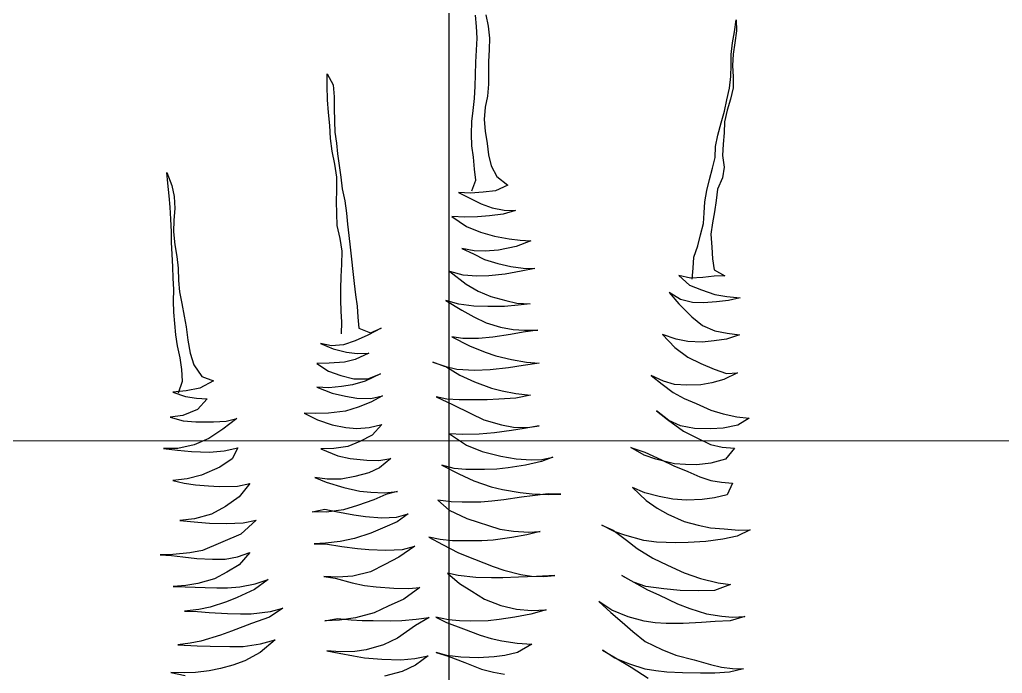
# Model space of a CAD drawing. Header units: metres. Extents: x -58 to 722, y -1100 to 345.
# Drawn here: x 33.7068 to 34.1175, y 104.2343 to 104.5075 of the extents above; entities that cross this region are included whole.
import ezdxf

# ---------------------------------------------------------------- set-up
doc = ezdxf.new("R2010")
doc.units = ezdxf.units.M
doc.header["$MEASUREMENT"] = 0
doc.linetypes.add('CENTER2', pattern=[1.125, 0.75, -0.125, 0.125, -0.125])
doc.linetypes.add('CENTERX2', pattern=[4, 2.5, -0.5, 0.5, -0.5])
for name, color, linetype in [('FSR_ARQ_005VEGETACION', 64, 'Continuous'), ('FSR_ARQ_009ESCALERA', 40, 'Continuous'), ('FSR_ARQ_016EJES', 135, 'CENTER2')]:
    doc.layers.add(name, color=color, linetype=linetype)

# ---------------------------------------------------------------- blocks, each defined once
blk = doc.blocks.new('arbustos 01')
at = {"layer": 'FSR_ARQ_005VEGETACION', "color": 103}
for p, q in [((188.44885, -31.48852), (188.44868, -31.49366)), ((188.44964, -31.49412), (188.44885, -31.48852)), ((188.56501, -31.48622), (188.56389, -31.4915)), ((188.56939, -31.49154), (188.56991, -31.48627)), ((188.44868, -31.49366), (188.44947, -31.49915)), ((188.45043, -31.49913), (188.44964, -31.49412)), ((188.56389, -31.4915), (188.56336, -31.497)), ((188.5691, -31.49704), (188.56939, -31.49154)), ((188.44947, -31.49915), (188.45026, -31.50451)), ((188.4511, -31.50462), (188.45043, -31.49913)), ((188.56336, -31.497), (188.56355, -31.50226)), ((188.56942, -31.50266), (188.5691, -31.49704)), ((188.56355, -31.50226), (188.56375, -31.50799)), ((188.56973, -31.50815), (188.56942, -31.50266)), ((188.45026, -31.50451), (188.45045, -31.50977)), ((188.45117, -31.50964), (188.4511, -31.50462)), ((188.56375, -31.50799), (188.56382, -31.51325)), ((188.56981, -31.51401), (188.56973, -31.50815)), ((188.45045, -31.50977), (188.45016, -31.51492)), ((188.45124, -31.5149), (188.45117, -31.50964)), ((188.45016, -31.51492), (188.45023, -31.52017)), ((188.45191, -31.52027), (188.45124, -31.5149)), ((188.56382, -31.51325), (188.56377, -31.51839)), ((188.57, -31.51927), (188.56981, -31.51401)), ((188.63866, -31.51355), (188.63598, -31.51873)), ((188.63874, -31.51917), (188.63866, -31.51355)), ((188.45023, -31.52017), (188.45138, -31.52542)), ((188.45318, -31.52563), (188.45191, -31.52027)), ((188.56377, -31.51839), (188.56421, -31.52401)), ((188.57032, -31.52512), (188.57, -31.51927)), ((188.63598, -31.51873), (188.63546, -31.52423)), ((188.63859, -31.52575), (188.63874, -31.51917)), ((188.45138, -31.52542), (188.453, -31.53054)), ((188.4542, -31.53088), (188.45318, -31.52563)), ((188.56421, -31.52401), (188.56535, -31.52913)), ((188.57099, -31.53061), (188.57032, -31.52512)), ((188.63546, -31.52423), (188.63541, -31.52961)), ((188.63807, -31.53149), (188.63859, -31.52575)), ((188.453, -31.53054), (188.45415, -31.5359)), ((188.45571, -31.53636), (188.4542, -31.53088)), ((188.56535, -31.52913), (188.56579, -31.53474)), ((188.57154, -31.53574), (188.57099, -31.53061)), ((188.63541, -31.52961), (188.63537, -31.53559)), ((188.45415, -31.5359), (188.45434, -31.54104)), ((188.56579, -31.53474), (188.56527, -31.54025)), ((188.57162, -31.5416), (188.57154, -31.53574)), ((188.63537, -31.53559), (188.63508, -31.54074)), ((188.63755, -31.53759), (188.63807, -31.53149)), ((188.45735, -31.54207), (188.45571, -31.53636)), ((188.56527, -31.54025), (188.56439, -31.546)), ((188.63715, -31.54358), (188.63755, -31.53759)), ((188.45434, -31.54104), (188.45489, -31.54629)), ((188.45837, -31.54732), (188.45735, -31.54207)), ((188.57157, -31.5471), (188.57162, -31.5416)), ((188.63508, -31.54074), (188.63443, -31.54577)), ((188.6364, -31.54944), (188.63715, -31.54358)), ((188.45489, -31.54629), (188.4552, -31.55155)), ((188.45856, -31.55246), (188.45837, -31.54732)), ((188.56439, -31.546), (188.56374, -31.55127)), ((188.57069, -31.55237), (188.57157, -31.5471)), ((188.63443, -31.54577), (188.6339, -31.55079)), ((188.63517, -31.55556), (188.6364, -31.54944)), ((188.4552, -31.55155), (188.45444, -31.55694)), ((188.45971, -31.55746), (188.45856, -31.55246)), ((188.56374, -31.55127), (188.56261, -31.5563)), ((188.57029, -31.55787), (188.57069, -31.55237)), ((188.6339, -31.55079), (188.63314, -31.55618)), ((188.45444, -31.55694), (188.4551, -31.56195)), ((188.46121, -31.5627), (188.45971, -31.55746)), ((188.56261, -31.5563), (188.55993, -31.56136)), ((188.56964, -31.56302), (188.57029, -31.55787)), ((188.63314, -31.55618), (188.63238, -31.56157)), ((188.63429, -31.56167), (188.63517, -31.55556)), ((188.4551, -31.56195), (188.45745, -31.56718)), ((188.46236, -31.56783), (188.46121, -31.5627)), ((188.55993, -31.56136), (188.55485, -31.56526)), ((188.57151, -31.568), (188.56964, -31.56302)), ((188.63238, -31.56157), (188.63174, -31.56708)), ((188.63425, -31.56764), (188.63429, -31.56167)), ((188.71316, -31.5594), (188.71085, -31.56541)), ((188.71263, -31.56443), (188.71316, -31.5594)), ((188.45745, -31.56718), (188.45812, -31.57243)), ((188.46338, -31.57307), (188.46236, -31.56783)), ((188.55485, -31.56526), (188.5605, -31.56793)), ((188.63174, -31.56708), (188.6305, -31.5726)), ((188.63432, -31.5729), (188.63425, -31.56764)), ((188.71085, -31.56541), (188.70972, -31.57056)), ((188.71211, -31.57029), (188.71263, -31.56443)), ((188.45812, -31.57243), (188.4589, -31.57768)), ((188.5605, -31.56793), (188.56625, -31.56857)), ((188.56625, -31.56857), (188.57211, -31.56909)), ((188.5725, -31.57135), (188.56728, -31.57405)), ((188.57211, -31.56909), (188.57772, -31.56865)), ((188.57772, -31.56865), (188.5725, -31.57135)), ((188.70972, -31.57056), (188.70944, -31.57607)), ((188.71158, -31.57556), (188.71211, -31.57029)), ((188.46369, -31.57809), (188.46338, -31.57307)), ((188.55656, -31.57695), (188.5513, -31.57714)), ((188.56204, -31.5758), (188.55656, -31.57695)), ((188.56728, -31.57405), (188.56204, -31.5758)), ((188.6305, -31.5726), (188.62974, -31.57834)), ((188.63428, -31.5784), (188.63432, -31.5729)), ((188.70944, -31.57607), (188.70999, -31.58156)), ((188.7113, -31.58106), (188.71158, -31.57556)), ((188.4589, -31.57768), (188.45981, -31.5828)), ((188.464, -31.58311), (188.46369, -31.57809)), ((188.5513, -31.57714), (188.55694, -31.57873)), ((188.55694, -31.57873), (188.56329, -31.57949)), ((188.56329, -31.57949), (188.56891, -31.58001)), ((188.56891, -31.58001), (188.57477, -31.58017)), ((188.58075, -31.57985), (188.57399, -31.58448)), ((188.57477, -31.58017), (188.58075, -31.57985)), ((188.62974, -31.57834), (188.62933, -31.58337)), ((188.63412, -31.58402), (188.63428, -31.5784)), ((188.70999, -31.58156), (188.71006, -31.58694)), ((188.71102, -31.58692), (188.7113, -31.58106)), ((188.45981, -31.5828), (188.46048, -31.58805)), ((188.46539, -31.58835), (188.464, -31.58311)), ((188.57399, -31.58448), (188.56746, -31.5872)), ((188.62933, -31.58337), (188.62868, -31.58864)), ((188.63264, -31.59002), (188.63412, -31.58402)), ((188.46048, -31.58805), (188.46008, -31.59416)), ((188.46653, -31.59347), (188.46539, -31.58835)), ((188.55423, -31.59025), (188.5491, -31.5908)), ((188.56103, -31.58896), (188.55423, -31.59025)), ((188.56746, -31.5872), (188.56103, -31.58896)), ((188.62868, -31.58864), (188.62804, -31.59403)), ((188.63177, -31.59589), (188.63264, -31.59002)), ((188.71006, -31.58694), (188.70943, -31.59304)), ((188.71097, -31.59194), (188.71102, -31.58692)), ((188.46008, -31.59416), (188.4598, -31.59954)), ((188.4684, -31.59882), (188.46653, -31.59347)), ((188.5491, -31.5908), (188.54408, -31.5911)), ((188.54408, -31.5911), (188.55093, -31.59376)), ((188.55093, -31.59376), (188.5592, -31.59556)), ((188.57044, -31.59588), (188.57617, -31.59473)), ((188.57617, -31.59473), (188.57082, -31.59719)), ((188.62804, -31.59403), (188.6274, -31.59965)), ((188.70943, -31.59304), (188.70855, -31.59843)), ((188.71068, -31.59733), (188.71097, -31.59194)), ((188.4598, -31.59954), (188.45903, -31.60457)), ((188.46882, -31.60384), (188.4684, -31.59882)), ((188.5592, -31.59556), (188.56542, -31.59595)), ((188.56571, -31.59977), (188.55941, -31.60177)), ((188.56542, -31.59595), (188.57044, -31.59588)), ((188.57082, -31.59719), (188.56571, -31.59977)), ((188.6274, -31.59965), (188.62676, -31.6054)), ((188.63185, -31.6021), (188.63177, -31.59589)), ((188.70855, -31.59843), (188.7079, -31.60382)), ((188.7104, -31.60319), (188.71068, -31.59733)), ((188.46925, -31.60897), (188.46882, -31.60384)), ((188.54772, -31.60384), (188.54222, -31.60404)), ((188.54222, -31.60404), (188.54858, -31.60527)), ((188.55345, -31.60305), (188.54772, -31.60384)), ((188.55941, -31.60177), (188.55345, -31.60305)), ((188.63217, -31.60772), (188.63185, -31.6021)), ((188.7079, -31.60382), (188.70774, -31.60956)), ((188.71024, -31.60857), (188.7104, -31.60319)), ((188.45903, -31.60457), (188.45405, -31.60739)), ((188.45405, -31.60739), (188.45907, -31.60756)), ((188.45907, -31.60756), (188.46434, -31.6082)), ((188.46434, -31.6082), (188.46996, -31.60849)), ((188.46996, -31.60849), (188.47544, -31.60722)), ((188.47544, -31.60722), (188.47049, -31.61183)), ((188.54858, -31.60527), (188.55601, -31.60672)), ((188.55601, -31.60672), (188.56367, -31.60745)), ((188.56367, -31.60745), (188.56929, -31.60762)), ((188.56929, -31.60762), (188.57562, -31.60705)), ((188.58169, -31.60541), (188.57412, -31.61126)), ((188.57562, -31.60705), (188.58169, -31.60541)), ((188.62676, -31.6054), (188.62623, -31.61091)), ((188.63236, -31.61345), (188.63217, -31.60772)), ((188.70995, -31.61383), (188.71024, -31.60857)), ((188.47049, -31.61183), (188.4649, -31.61393)), ((188.57412, -31.61126), (188.56855, -31.61456)), ((188.62623, -31.61091), (188.62559, -31.61618)), ((188.63232, -31.61871), (188.63236, -31.61345)), ((188.70774, -31.60956), (188.70722, -31.61483)), ((188.4531, -31.61696), (188.4469, -31.61765)), ((188.4469, -31.61765), (188.45241, -31.61889)), ((188.45871, -31.61605), (188.4531, -31.61696)), ((188.4649, -31.61393), (188.45871, -31.61605)), ((188.47464, -31.61846), (188.47985, -31.61517)), ((188.47985, -31.61517), (188.47538, -31.62037)), ((188.56272, -31.61703), (188.55581, -31.61892)), ((188.56855, -31.61456), (188.56272, -31.61703)), ((188.62559, -31.61618), (188.62482, -31.62156)), ((188.70722, -31.61483), (188.70621, -31.62022)), ((188.71002, -31.61921), (188.70995, -31.61383)), ((188.45241, -31.61889), (188.45792, -31.61953)), ((188.45792, -31.61953), (188.46402, -31.61992)), ((188.46402, -31.61992), (188.46904, -31.61974)), ((188.46904, -31.61974), (188.47464, -31.61846)), ((188.47538, -31.62037), (188.46937, -31.62643)), ((188.55069, -31.62006), (188.54448, -31.6205)), ((188.54448, -31.6205), (188.54999, -31.62103)), ((188.54999, -31.62103), (188.55633, -31.62166)), ((188.55581, -31.61892), (188.55069, -31.62006)), ((188.55633, -31.62166), (188.5641, -31.62167)), ((188.5641, -31.62167), (188.57055, -31.62158)), ((188.57055, -31.62158), (188.57759, -31.62053)), ((188.58355, -31.6189), (188.5762, -31.62342)), ((188.57759, -31.62053), (188.58355, -31.6189)), ((188.62482, -31.62156), (188.62453, -31.62659)), ((188.63227, -31.62385), (188.63232, -31.61871)), ((188.70621, -31.62022), (188.7051, -31.62609)), ((188.70998, -31.62435), (188.71002, -31.61921)), ((188.46937, -31.62643), (188.4644, -31.63044)), ((188.57062, -31.62648), (188.56492, -31.62919)), ((188.5762, -31.62342), (188.57062, -31.62648)), ((188.62453, -31.62659), (188.62401, -31.63174)), ((188.63186, -31.62888), (188.63227, -31.62385)), ((188.7051, -31.62609), (188.70421, -31.63113)), ((188.70945, -31.62962), (188.70998, -31.62435)), ((188.4644, -31.63044), (188.4587, -31.63291)), ((188.55825, -31.6312), (188.55229, -31.63235)), ((188.56492, -31.62919), (188.55825, -31.6312)), ((188.61866, -31.63384), (188.61361, -31.63176)), ((188.61361, -31.63176), (188.61987, -31.63502)), ((188.62401, -31.63174), (188.61866, -31.63384)), ((188.63205, -31.63438), (188.63186, -31.62888)), ((188.70421, -31.63113), (188.70334, -31.63723)), ((188.70892, -31.63489), (188.70945, -31.62962)), ((188.45298, -31.63406), (188.44725, -31.63485)), ((188.44725, -31.63485), (188.45325, -31.6368)), ((188.4587, -31.63291), (188.45298, -31.63406)), ((188.47668, -31.63685), (188.48299, -31.63473)), ((188.48299, -31.63473), (188.47733, -31.64078)), ((188.54704, -31.63266), (188.54082, -31.63263)), ((188.54082, -31.63263), (188.54765, -31.63361)), ((188.55229, -31.63235), (188.54704, -31.63266)), ((188.54765, -31.63361), (188.55352, -31.63461)), ((188.55352, -31.63461), (188.56178, -31.63593)), ((188.56178, -31.63593), (188.56837, -31.63656)), ((188.58079, -31.63579), (188.5726, -31.63997)), ((188.57566, -31.63658), (188.58079, -31.63579)), ((188.61987, -31.63502), (188.62576, -31.63757)), ((188.70815, -31.63992), (188.70892, -31.63489)), ((188.45325, -31.6368), (188.459, -31.63768)), ((188.459, -31.63768), (188.46463, -31.6382)), ((188.46463, -31.6382), (188.4712, -31.638)), ((188.4712, -31.638), (188.47668, -31.63685)), ((188.47733, -31.64078), (188.4713, -31.64517)), ((188.5726, -31.63997), (188.56534, -31.64293)), ((188.56837, -31.63656), (188.57566, -31.63658)), ((188.62576, -31.63757), (188.63116, -31.63941)), ((188.63116, -31.63941), (188.63667, -31.63993)), ((188.6418, -31.63891), (188.63585, -31.64138)), ((188.63667, -31.63993), (188.6418, -31.63891)), ((188.70334, -31.63723), (188.70234, -31.64334)), ((188.70692, -31.64555), (188.70815, -31.63992)), ((188.4713, -31.64517), (188.46524, -31.64812)), ((188.56035, -31.64456), (188.55308, -31.64633)), ((188.56534, -31.64293), (188.56035, -31.64456)), ((188.62476, -31.64344), (188.61938, -31.64328)), ((188.61938, -31.64328), (188.62564, -31.6463)), ((188.62978, -31.6429), (188.62476, -31.64344)), ((188.63585, -31.64138), (188.62978, -31.6429)), ((188.70234, -31.64334), (188.70062, -31.64875)), ((188.46524, -31.64812), (188.45894, -31.65083)), ((188.54616, -31.6475), (188.54031, -31.64794)), ((188.54031, -31.64794), (188.54774, -31.64903)), ((188.55308, -31.64633), (188.54616, -31.6475)), ((188.54774, -31.64903), (188.55444, -31.65013)), ((188.5836, -31.6495), (188.57708, -31.65353)), ((188.57848, -31.65088), (188.5842, -31.64949)), ((188.58967, -31.6475), (188.5836, -31.6495)), ((188.5842, -31.64949), (188.58967, -31.6475)), ((188.62564, -31.6463), (188.63068, -31.64755)), ((188.63068, -31.64755), (188.63774, -31.64805)), ((188.63774, -31.64805), (188.64347, -31.64809)), ((188.64347, -31.64809), (188.63802, -31.65163)), ((188.70062, -31.64875), (188.69687, -31.65418)), ((188.70615, -31.65094), (188.70692, -31.64555)), ((188.45323, -31.65282), (188.44821, -31.65253)), ((188.44821, -31.65253), (188.45446, -31.65556)), ((188.45894, -31.65083), (188.45323, -31.65282)), ((188.48257, -31.65637), (188.48827, -31.65378)), ((188.48827, -31.65378), (188.48318, -31.65768)), ((188.55444, -31.65013), (188.56306, -31.65109)), ((188.56306, -31.65109), (188.57024, -31.65135)), ((188.57024, -31.65135), (188.57848, -31.65088)), ((188.57708, -31.65353), (188.57031, -31.65661)), ((188.61978, -31.65522), (188.61389, -31.65291)), ((188.61389, -31.65291), (188.62111, -31.65628)), ((188.63243, -31.65374), (188.62636, -31.65525)), ((188.63802, -31.65163), (188.63243, -31.65374)), ((188.69687, -31.65418), (188.69152, -31.65616)), ((188.70587, -31.65633), (188.70615, -31.65094)), ((188.45446, -31.65556), (188.4601, -31.65715)), ((188.4601, -31.65715), (188.46526, -31.65804)), ((188.46526, -31.65804), (188.47171, -31.65819)), ((188.47171, -31.65819), (188.47745, -31.65787)), ((188.47745, -31.65787), (188.48257, -31.65637)), ((188.48318, -31.65768), (188.47809, -31.66157)), ((188.57031, -31.65661), (188.56246, -31.65959)), ((188.62636, -31.65525), (188.61978, -31.65522)), ((188.62111, -31.65628), (188.62699, -31.658)), ((188.62699, -31.658), (188.63203, -31.65888)), ((188.63203, -31.65888), (188.63789, -31.6594)), ((188.6435, -31.65909), (188.63637, -31.66193)), ((188.63789, -31.6594), (188.6435, -31.65909)), ((188.69152, -31.65616), (188.6979, -31.65954)), ((188.70768, -31.66177), (188.70587, -31.65633)), ((188.47809, -31.66157), (188.47287, -31.66439)), ((188.55114, -31.66213), (188.54422, -31.66282)), ((188.54422, -31.66282), (188.55105, -31.66417)), ((188.55746, -31.66085), (188.55114, -31.66213)), ((188.56246, -31.65959), (188.55746, -31.66085)), ((188.5881, -31.66366), (188.5805, -31.66711)), ((188.58309, -31.66469), (188.5881, -31.66366)), ((188.61847, -31.66445), (188.61296, -31.66309)), ((188.61296, -31.66309), (188.61838, -31.66612)), ((188.63017, -31.66333), (188.62493, -31.66424)), ((188.63637, -31.66193), (188.63017, -31.66333)), ((188.6979, -31.65954), (188.70414, -31.66089)), ((188.70453, -31.66352), (188.6994, -31.6643)), ((188.70414, -31.66089), (188.71036, -31.66153)), ((188.71036, -31.66153), (188.70453, -31.66352)), ((188.46729, -31.66674), (188.46051, -31.66982)), ((188.47287, -31.66439), (188.46729, -31.66674)), ((188.55105, -31.66417), (188.55906, -31.66466)), ((188.55906, -31.66466), (188.56445, -31.66506)), ((188.56445, -31.66506), (188.57234, -31.66507)), ((188.5805, -31.66711), (188.57207, -31.67129)), ((188.57234, -31.66507), (188.57736, -31.665)), ((188.57736, -31.665), (188.58309, -31.66469)), ((188.61838, -31.66612), (188.62427, -31.66843)), ((188.62493, -31.66424), (188.61847, -31.66445)), ((188.6994, -31.6643), (188.69438, -31.66449)), ((188.69438, -31.66449), (188.69887, -31.66957)), ((188.4548, -31.67157), (188.44848, -31.67297)), ((188.46051, -31.66982), (188.4548, -31.67157)), ((188.48007, -31.67469), (188.48574, -31.67007)), ((188.48574, -31.67007), (188.48066, -31.67409)), ((188.57207, -31.67129), (188.56601, -31.67424)), ((188.62427, -31.66843), (188.63015, -31.67026)), ((188.63015, -31.67026), (188.63817, -31.67123)), ((188.63817, -31.67123), (188.64391, -31.67139)), ((188.64941, -31.6712), (188.64323, -31.67427)), ((188.64391, -31.67139), (188.64941, -31.6712)), ((188.69887, -31.66957), (188.70573, -31.67235)), ((188.70573, -31.67235), (188.71159, -31.6731)), ((188.44848, -31.67297), (188.44275, -31.67353)), ((188.44275, -31.67353), (188.44806, -31.6768)), ((188.44806, -31.6768), (188.45477, -31.67815)), ((188.46816, -31.67832), (188.4746, -31.67716)), ((188.48066, -31.67409), (188.4732, -31.67957)), ((188.4746, -31.67716), (188.48007, -31.67469)), ((188.54562, -31.67787), (188.54023, -31.6771)), ((188.54023, -31.6771), (188.5473, -31.67832)), ((188.55779, -31.67663), (188.55219, -31.67766)), ((188.56601, -31.67424), (188.55779, -31.67663)), ((188.61925, -31.67782), (188.61338, -31.67647)), ((188.61338, -31.67647), (188.61787, -31.68143)), ((188.63645, -31.67663), (188.63001, -31.67792)), ((188.64323, -31.67427), (188.63645, -31.67663)), ((188.68568, -31.67489), (188.68064, -31.67364)), ((188.68064, -31.67364), (188.68716, -31.6787)), ((188.69154, -31.67529), (188.68568, -31.67489)), ((188.69967, -31.67518), (188.69154, -31.67529)), ((188.70552, -31.67474), (188.69967, -31.67518)), ((188.71159, -31.6731), (188.70552, -31.67474)), ((188.45477, -31.67815), (188.46051, -31.67843)), ((188.46051, -31.67843), (188.46816, -31.67832)), ((188.4732, -31.67957), (188.46738, -31.68252)), ((188.55219, -31.67766), (188.54562, -31.67787)), ((188.5473, -31.67832), (188.55305, -31.67932)), ((188.55305, -31.67932), (188.56095, -31.68029)), ((188.56095, -31.68029), (188.56813, -31.68091)), ((188.56813, -31.68091), (188.57591, -31.68116)), ((188.58188, -31.68084), (188.57394, -31.68609)), ((188.57591, -31.68116), (188.58188, -31.68084)), ((188.61787, -31.68143), (188.62353, -31.68434)), ((188.625, -31.67834), (188.61925, -31.67782)), ((188.63001, -31.67792), (188.625, -31.67834)), ((188.68716, -31.6787), (188.69368, -31.68303)), ((188.46073, -31.68571), (188.45537, -31.68698)), ((188.46738, -31.68252), (188.46073, -31.68571)), ((188.57394, -31.68609), (188.56669, -31.68906)), ((188.62353, -31.68434), (188.62918, -31.68666)), ((188.69368, -31.68303), (188.70053, -31.68593)), ((188.70053, -31.68593), (188.70808, -31.68762)), ((188.45537, -31.68698), (188.44952, -31.68742)), ((188.44952, -31.68742), (188.45377, -31.69262)), ((188.49114, -31.68925), (188.48354, -31.69282)), ((188.48617, -31.69254), (188.49152, -31.69068)), ((188.49769, -31.68713), (188.49114, -31.68925)), ((188.49152, -31.69068), (188.49769, -31.68713)), ((188.56669, -31.68906), (188.55811, -31.69121)), ((188.63378, -31.69102), (188.62806, -31.69229)), ((188.62918, -31.68666), (188.63564, -31.68764)), ((188.64162, -31.6878), (188.63378, -31.69102)), ((188.63564, -31.68764), (188.64162, -31.6878)), ((188.68658, -31.68863), (188.68023, -31.68728)), ((188.68023, -31.68728), (188.68281, -31.6925)), ((188.69328, -31.68925), (188.68658, -31.68863)), ((188.70165, -31.68902), (188.69328, -31.68925)), ((188.70821, -31.68833), (188.70165, -31.68902)), ((188.70808, -31.68762), (188.71478, -31.68764)), ((188.71478, -31.68764), (188.70821, -31.68833)), ((188.45377, -31.69262), (188.46049, -31.69444)), ((188.46049, -31.69444), (188.46707, -31.69519)), ((188.46707, -31.69519), (188.47233, -31.69512)), ((188.47772, -31.69565), (188.4713, -31.69824)), ((188.47233, -31.69512), (188.47747, -31.69469)), ((188.47747, -31.69469), (188.48617, -31.69254)), ((188.48354, -31.69282), (188.47772, -31.69565)), ((188.53901, -31.69278), (188.53385, -31.69166)), ((188.53385, -31.69166), (188.53926, -31.69373)), ((188.54403, -31.69295), (188.53901, -31.69278)), ((188.53926, -31.69373), (188.54669, -31.69531)), ((188.55096, -31.6925), (188.54403, -31.69295)), ((188.54669, -31.69531), (188.55472, -31.69663)), ((188.55811, -31.69121), (188.55096, -31.6925)), ((188.58554, -31.69538), (188.57759, -31.69943)), ((188.5797, -31.69689), (188.58554, -31.69538)), ((188.61468, -31.69319), (188.60917, -31.69231)), ((188.60917, -31.69231), (188.61437, -31.69666)), ((188.6203, -31.69311), (188.61468, -31.69319)), ((188.62806, -31.69229), (188.6203, -31.69311)), ((188.68281, -31.6925), (188.6886, -31.69625)), ((188.4713, -31.69824), (188.4656, -31.70071)), ((188.55472, -31.69663), (188.55998, -31.69716)), ((188.55998, -31.69716), (188.56561, -31.69744)), ((188.56561, -31.69744), (188.57433, -31.69744)), ((188.57759, -31.69943), (188.57058, -31.70263)), ((188.57433, -31.69744), (188.5797, -31.69689)), ((188.61437, -31.69666), (188.61942, -31.69898)), ((188.61942, -31.69898), (188.6259, -31.70069)), ((188.6886, -31.69625), (188.69713, -31.69996)), ((188.69713, -31.69996), (188.70373, -31.70178)), ((188.45559, -31.70324), (188.45045, -31.70367)), ((188.45045, -31.70367), (188.45304, -31.70913)), ((188.4606, -31.70245), (188.45559, -31.70324)), ((188.4656, -31.70071), (188.4606, -31.70245)), ((188.57058, -31.70263), (188.56249, -31.70549)), ((188.6259, -31.70069), (188.63225, -31.7018)), ((188.6392, -31.70325), (188.63099, -31.70576)), ((188.63225, -31.7018), (188.63871, -31.70183)), ((188.63871, -31.70183), (188.64443, -31.70103)), ((188.64443, -31.70103), (188.6392, -31.70325)), ((188.68035, -31.70509), (188.67459, -31.70385)), ((188.67459, -31.70385), (188.67958, -31.71)), ((188.69983, -31.70446), (188.69386, -31.70502)), ((188.70508, -31.70368), (188.69983, -31.70446)), ((188.70373, -31.70178), (188.71032, -31.70253)), ((188.71032, -31.70253), (188.70508, -31.70368)), ((188.45304, -31.70913), (188.45891, -31.71048)), ((188.48449, -31.7099), (188.49116, -31.70825)), ((188.49698, -31.70578), (188.49061, -31.71185)), ((188.49116, -31.70825), (188.49698, -31.70578)), ((188.53026, -31.7088), (188.53611, -31.70872)), ((188.53588, -31.70896), (188.53026, -31.7088)), ((188.54352, -31.70862), (188.53588, -31.70896)), ((188.53611, -31.70872), (188.5433, -31.70958)), ((188.54913, -31.70806), (188.54352, -31.70862)), ((188.55724, -31.70664), (188.54913, -31.70806)), ((188.56249, -31.70549), (188.55724, -31.70664)), ((188.61202, -31.70829), (188.60603, -31.70765)), ((188.60603, -31.70765), (188.61143, -31.70901)), ((188.61143, -31.70901), (188.61708, -31.71144)), ((188.61847, -31.70796), (188.61202, -31.70829)), ((188.6236, -31.70741), (188.61847, -31.70796)), ((188.63099, -31.70576), (188.6236, -31.70741)), ((188.68884, -31.70533), (188.68035, -31.70509)), ((188.69386, -31.70502), (188.68884, -31.70533)), ((188.45891, -31.71048), (188.46455, -31.71136)), ((188.46455, -31.71136), (188.47184, -31.71162)), ((188.47184, -31.71162), (188.47817, -31.71118)), ((188.47817, -31.71118), (188.48449, -31.7099)), ((188.49061, -31.71185), (188.48552, -31.71526)), ((188.5433, -31.70958), (188.54845, -31.71022)), ((188.54845, -31.71022), (188.55671, -31.71143)), ((188.55671, -31.71143), (188.56222, -31.71207)), ((188.56222, -31.71207), (188.56736, -31.71248)), ((188.56736, -31.71248), (188.57597, -31.7126)), ((188.57597, -31.7126), (188.58111, -31.71241)), ((188.58111, -31.71241), (188.58732, -31.71161)), ((188.58732, -31.71161), (188.582, -31.71634)), ((188.61708, -31.71144), (188.62465, -31.71409)), ((188.67958, -31.71), (188.68598, -31.71457)), ((188.48054, -31.7182), (188.47293, -31.72153)), ((188.48552, -31.71526), (188.48054, -31.7182)), ((188.582, -31.71634), (188.57392, -31.72016)), ((188.60655, -31.71948), (188.60103, -31.718)), ((188.60103, -31.718), (188.60622, -31.72175)), ((188.62465, -31.71409), (188.63113, -31.71616)), ((188.63472, -31.71682), (188.62638, -31.71849)), ((188.63113, -31.71616), (188.63903, -31.71724)), ((188.63973, -31.7158), (188.63472, -31.71682)), ((188.63903, -31.71724), (188.64561, -31.71703)), ((188.64561, -31.71703), (188.63973, -31.7158)), ((188.68598, -31.71457), (188.69236, -31.71819)), ((188.69236, -31.71819), (188.70028, -31.72036)), ((188.47293, -31.72153), (188.46638, -31.72329)), ((188.57392, -31.72016), (188.55857, -31.72515)), ((188.60622, -31.72175), (188.61199, -31.72419)), ((188.61337, -31.71986), (188.60655, -31.71948)), ((188.62089, -31.71928), (188.61337, -31.71986)), ((188.62638, -31.71849), (188.62089, -31.71928)), ((188.67771, -31.72222), (188.67172, -31.72086)), ((188.67172, -31.72086), (188.67874, -31.72746)), ((188.68549, -31.72247), (188.67771, -31.72222)), ((188.69337, -31.72224), (188.68549, -31.72247)), ((188.69875, -31.72181), (188.69337, -31.72224)), ((188.7071, -31.7211), (188.69875, -31.72181)), ((188.70028, -31.72036), (188.7071, -31.7211)), ((188.44752, -31.72558), (188.44226, -31.72541)), ((188.44226, -31.72541), (188.4484, -31.72832)), ((188.45433, -31.72501), (188.44752, -31.72558)), ((188.46066, -31.72445), (188.45433, -31.72501)), ((188.46638, -31.72329), (188.46066, -31.72445)), ((188.50598, -31.72562), (188.49971, -31.73013)), ((188.50051, -31.72785), (188.50551, -31.72611)), ((188.50551, -31.72611), (188.51121, -31.72316)), ((188.51121, -31.72316), (188.50598, -31.72562)), ((188.54508, -31.72641), (188.53982, -31.72624)), ((188.53982, -31.72624), (188.54593, -31.72771)), ((188.55225, -31.72607), (188.54508, -31.72641)), ((188.55857, -31.72515), (188.55225, -31.72607)), ((188.61199, -31.72419), (188.61837, -31.72697)), ((188.61837, -31.72697), (188.62605, -31.72937)), ((188.67874, -31.72746), (188.69665, -31.73499)), ((188.4484, -31.72832), (188.45499, -31.72978)), ((188.45499, -31.72978), (188.4629, -31.73075)), ((188.4629, -31.73075), (188.47115, -31.73136)), ((188.47115, -31.73136), (188.47677, -31.7314)), ((188.47677, -31.7314), (188.48585, -31.73116)), ((188.48585, -31.73116), (188.4917, -31.73036)), ((188.4917, -31.73036), (188.50051, -31.72785)), ((188.49971, -31.73013), (188.49474, -31.73414)), ((188.54593, -31.72771), (188.553, -31.72893)), ((188.553, -31.72893), (188.56163, -31.73013)), ((188.56163, -31.73013), (188.56689, -31.73054)), ((188.56689, -31.73054), (188.57538, -31.73054)), ((188.57538, -31.73054), (188.58052, -31.73047)), ((188.58052, -31.73047), (188.58625, -31.72991)), ((188.59149, -31.72877), (188.58521, -31.7322)), ((188.58625, -31.72991), (188.59149, -31.72877)), ((188.62605, -31.72937), (188.63264, -31.73084)), ((188.63947, -31.73194), (188.63196, -31.73312)), ((188.63264, -31.73084), (188.63947, -31.73158)), ((188.63947, -31.73158), (188.64473, -31.73187)), ((188.64473, -31.73187), (188.63947, -31.73194)), ((188.49474, -31.73414), (188.48751, -31.73855)), ((188.57773, -31.73601), (188.57035, -31.73898)), ((188.58521, -31.7322), (188.57773, -31.73601)), ((188.60376, -31.73446), (188.59801, -31.73298)), ((188.59801, -31.73298), (188.60537, -31.73814)), ((188.61142, -31.73483), (188.60376, -31.73446)), ((188.61931, -31.73461), (188.61142, -31.73483)), ((188.62456, -31.73406), (188.61931, -31.73461)), ((188.63196, -31.73312), (188.62456, -31.73406)), ((188.68032, -31.73796), (188.67467, -31.73589)), ((188.67467, -31.73589), (188.67965, -31.74168)), ((188.69665, -31.73499), (188.70241, -31.73611)), ((188.70241, -31.73611), (188.71043, -31.73683)), ((188.48751, -31.73855), (188.48074, -31.74175)), ((188.57035, -31.73898), (188.56168, -31.74244)), ((188.60537, -31.73814), (188.61187, -31.74152)), ((188.68607, -31.73896), (188.68032, -31.73796)), ((188.69193, -31.739), (188.68607, -31.73896)), ((188.69922, -31.73878), (188.69193, -31.739)), ((188.70578, -31.73797), (188.69922, -31.73878)), ((188.71103, -31.7373), (188.70578, -31.73797)), ((188.71043, -31.73683), (188.71629, -31.73699)), ((188.71629, -31.73699), (188.71103, -31.7373)), ((188.4729, -31.74544), (188.46528, -31.74805)), ((188.48074, -31.74175), (188.4729, -31.74544)), ((188.55668, -31.74418), (188.54882, -31.7462)), ((188.56168, -31.74244), (188.55668, -31.74418)), ((188.58288, -31.7455), (188.57732, -31.75036)), ((188.57787, -31.74664), (188.58288, -31.7455)), ((188.61187, -31.74152), (188.61861, -31.7449)), ((188.61861, -31.7449), (188.62677, -31.74694)), ((188.67965, -31.74168), (188.68532, -31.74507)), ((188.68532, -31.74507), (188.69097, -31.7481)), ((188.45718, -31.75008), (188.45145, -31.75087)), ((188.46528, -31.74805), (188.45718, -31.75008)), ((188.49079, -31.75165), (188.4965, -31.74966)), ((188.50184, -31.7466), (188.49496, -31.75052)), ((188.4965, -31.74966), (188.50184, -31.7466)), ((188.53807, -31.74706), (188.53292, -31.74666)), ((188.53292, -31.74666), (188.54154, -31.74714)), ((188.5438, -31.74687), (188.53807, -31.74706)), ((188.54154, -31.74714), (188.54979, -31.74738)), ((188.54882, -31.7462), (188.5438, -31.74687)), ((188.54979, -31.74738), (188.5572, -31.74764)), ((188.5572, -31.74764), (188.56234, -31.74769)), ((188.56234, -31.74769), (188.56963, -31.74759)), ((188.56963, -31.74759), (188.57787, -31.74664)), ((188.57732, -31.75036), (188.57151, -31.7539)), ((188.62705, -31.75004), (188.62132, -31.75119)), ((188.62677, -31.74694), (188.63382, -31.74732)), ((188.63503, -31.74778), (188.62705, -31.75004)), ((188.63382, -31.74732), (188.64028, -31.74711)), ((188.64028, -31.74711), (188.63503, -31.74778)), ((188.67212, -31.7505), (188.66612, -31.74843)), ((188.66612, -31.74843), (188.67239, -31.75313)), ((188.69097, -31.7481), (188.69877, -31.75026)), ((188.69877, -31.75026), (188.70429, -31.75126)), ((188.45145, -31.75087), (188.45878, -31.75364)), ((188.45878, -31.75364), (188.46608, -31.75366)), ((188.46608, -31.75366), (188.4748, -31.75354)), ((188.4748, -31.75354), (188.48244, -31.75284)), ((188.48244, -31.75284), (188.49079, -31.75165)), ((188.48998, -31.75334), (188.48463, -31.75556)), ((188.49496, -31.75052), (188.48998, -31.75334)), ((188.57151, -31.7539), (188.56571, -31.75757)), ((188.60078, -31.75267), (188.59564, -31.75214)), ((188.59564, -31.75214), (188.60312, -31.75766)), ((188.60771, -31.75245), (188.60078, -31.75267)), ((188.61595, -31.75186), (188.60771, -31.75245)), ((188.62132, -31.75119), (188.61595, -31.75186)), ((188.67919, -31.75184), (188.67212, -31.7505)), ((188.67239, -31.75313), (188.68045, -31.75685)), ((188.68494, -31.75236), (188.67919, -31.75184)), ((188.68996, -31.75229), (188.68494, -31.75236)), ((188.69533, -31.75222), (188.68996, -31.75229)), ((188.70465, -31.75186), (188.69533, -31.75222)), ((188.70429, -31.75126), (188.71027, -31.75178)), ((188.71027, -31.75178), (188.70465, -31.75186)), ((188.48463, -31.75556), (188.47596, -31.75974)), ((188.50648, -31.76279), (188.51253, -31.75865)), ((188.51253, -31.75865), (188.50698, -31.76386)), ((188.56571, -31.75757), (188.5581, -31.76054)), ((188.60312, -31.75766), (188.61034, -31.76091)), ((188.68045, -31.75685), (188.6855, -31.75881)), ((188.6855, -31.75881), (188.69307, -31.76134)), ((188.47025, -31.76197), (188.46263, -31.76435)), ((188.47596, -31.75974), (188.47025, -31.76197)), ((188.49899, -31.76577), (188.50648, -31.76279)), ((188.50698, -31.76386), (188.50178, -31.76836)), ((188.5439, -31.76288), (188.53708, -31.76262)), ((188.53708, -31.76262), (188.54416, -31.76455)), ((188.55083, -31.76231), (188.5439, -31.76288)), ((188.5581, -31.76054), (188.55083, -31.76231)), ((188.61034, -31.76091), (188.61696, -31.76392)), ((188.61696, -31.76392), (188.62559, -31.7662)), ((188.665, -31.76339), (188.65924, -31.7618)), ((188.65924, -31.7618), (188.66552, -31.76589)), ((188.67398, -31.76447), (188.665, -31.76339)), ((188.69346, -31.76384), (188.68498, -31.76432)), ((188.69307, -31.76134), (188.69834, -31.76234)), ((188.69895, -31.76329), (188.69346, -31.76384)), ((188.69834, -31.76234), (188.70493, -31.76321)), ((188.70493, -31.76321), (188.69895, -31.76329)), ((188.45046, -31.76595), (188.44472, -31.76567)), ((188.44472, -31.76567), (188.45156, -31.7676)), ((188.45548, -31.76552), (188.45046, -31.76595)), ((188.45156, -31.7676), (188.4585, -31.76799)), ((188.46263, -31.76435), (188.45548, -31.76552)), ((188.4585, -31.76799), (188.46496, -31.76838)), ((188.46496, -31.76838), (188.47345, -31.76886)), ((188.48134, -31.76887), (188.48636, -31.76857)), ((188.48636, -31.76857), (188.49149, -31.7679)), ((188.49149, -31.7679), (188.49899, -31.76577)), ((188.50178, -31.76836), (188.4967, -31.77261)), ((188.54416, -31.76455), (188.55159, -31.76589)), ((188.55159, -31.76589), (188.55878, -31.76699)), ((188.55878, -31.76699), (188.56393, -31.76763)), ((188.56393, -31.76763), (188.57206, -31.76776)), ((188.57206, -31.76776), (188.57732, -31.76769)), ((188.58331, -31.76845), (188.57534, -31.77142)), ((188.57732, -31.76769), (188.58233, -31.76714)), ((188.58233, -31.76714), (188.58829, -31.76599)), ((188.58829, -31.76599), (188.58331, -31.76845)), ((188.59739, -31.76694), (188.59128, -31.76619)), ((188.59128, -31.76619), (188.59767, -31.7698)), ((188.60397, -31.76745), (188.59739, -31.76694)), ((188.60935, -31.76761), (188.60397, -31.76745)), ((188.61736, -31.76751), (188.60935, -31.76761)), ((188.6225, -31.76744), (188.61736, -31.76751)), ((188.62764, -31.76713), (188.6225, -31.76744)), ((188.62559, -31.7662), (188.63302, -31.76729)), ((188.63385, -31.76656), (188.62764, -31.76713)), ((188.63302, -31.76729), (188.63984, -31.76768)), ((188.63984, -31.76768), (188.63385, -31.76656)), ((188.66552, -31.76589), (188.6738, -31.76889)), ((188.679, -31.7644), (188.67398, -31.76447)), ((188.68498, -31.76432), (188.679, -31.7644)), ((188.47345, -31.76886), (188.48134, -31.76887)), ((188.4967, -31.77261), (188.49102, -31.77723)), ((188.57534, -31.77142), (188.56773, -31.7744)), ((188.59767, -31.7698), (188.606, -31.77567)), ((188.6738, -31.76889), (188.68306, -31.77247)), ((188.68306, -31.77247), (188.68822, -31.77431)), ((188.49102, -31.77723), (188.4833, -31.78104)), ((188.5576, -31.77692), (188.55044, -31.7781)), ((188.56261, -31.7759), (188.5576, -31.77692)), ((188.56773, -31.7744), (188.56261, -31.7759)), ((188.606, -31.77567), (188.61261, -31.77881)), ((188.66963, -31.77839), (188.66279, -31.77645)), ((188.66279, -31.77645), (188.6698, -31.78233)), ((188.68822, -31.77431), (188.69735, -31.77706)), ((188.69735, -31.77706), (188.70238, -31.77807)), ((188.4833, -31.78104), (188.47676, -31.78364)), ((188.50511, -31.78505), (188.5108, -31.78126)), ((188.5108, -31.78126), (188.50558, -31.78432)), ((188.55044, -31.7781), (188.54364, -31.77843)), ((188.54364, -31.77843), (188.55038, -31.7824)), ((188.61261, -31.77881), (188.62066, -31.78121)), ((188.62066, -31.78121), (188.62581, -31.78197)), ((188.62581, -31.78197), (188.63274, -31.782)), ((188.63274, -31.782), (188.63883, -31.78168)), ((188.63883, -31.78168), (188.63311, -31.78271)), ((188.67777, -31.7796), (188.66963, -31.77839)), ((188.6698, -31.78233), (188.67691, -31.78618)), ((188.68387, -31.77963), (188.67777, -31.7796)), ((188.69307, -31.77939), (188.68387, -31.77963)), ((188.69905, -31.77931), (188.69307, -31.77939)), ((188.70813, -31.77882), (188.69905, -31.77931)), ((188.70238, -31.77807), (188.70813, -31.77882)), ((188.46831, -31.78579), (188.46068, -31.78792)), ((188.47676, -31.78364), (188.46831, -31.78579)), ((188.50558, -31.78432), (188.49752, -31.78922)), ((188.4981, -31.78777), (188.50511, -31.78505)), ((188.55038, -31.7824), (188.55614, -31.78376)), ((188.55614, -31.78376), (188.56117, -31.78441)), ((188.56117, -31.78441), (188.56859, -31.78478)), ((188.56859, -31.78478), (188.57659, -31.78456)), ((188.58256, -31.78412), (188.57483, -31.78697)), ((188.57659, -31.78456), (188.58316, -31.78375)), ((188.58816, -31.78237), (188.58256, -31.78412)), ((188.58316, -31.78375), (188.58816, -31.78237)), ((188.598, -31.7851), (188.59188, -31.78387)), ((188.59188, -31.78387), (188.59768, -31.78833)), ((188.60446, -31.78573), (188.598, -31.7851)), ((188.6133, -31.78549), (188.60446, -31.78573)), ((188.62142, -31.78478), (188.6133, -31.78549)), ((188.62655, -31.784), (188.62142, -31.78478)), ((188.63311, -31.78271), (188.62655, -31.784)), ((188.67691, -31.78618), (188.68255, -31.78826)), ((188.45043, -31.78985), (188.44541, -31.79004)), ((188.44541, -31.79004), (188.45189, -31.79151)), ((188.45568, -31.78919), (188.45043, -31.78985)), ((188.46068, -31.78792), (188.45568, -31.78919)), ((188.48094, -31.79159), (188.48607, -31.79092)), ((188.48607, -31.79092), (188.49108, -31.79014)), ((188.49752, -31.78922), (188.4897, -31.79434)), ((188.49108, -31.79014), (188.4981, -31.78777)), ((188.56698, -31.79007), (188.56151, -31.79157)), ((188.57483, -31.78697), (188.56698, -31.79007)), ((188.59768, -31.78833), (188.60394, -31.79124)), ((188.60394, -31.79124), (188.6121, -31.7934)), ((188.68255, -31.78826), (188.68819, -31.78985)), ((188.68819, -31.78985), (188.69347, -31.79086)), ((188.69347, -31.79086), (188.69993, -31.79161)), ((188.45189, -31.79151), (188.45871, -31.79201)), ((188.45871, -31.79201), (188.46528, -31.79192)), ((188.46528, -31.79192), (188.47377, -31.79181)), ((188.47377, -31.79181), (188.48094, -31.79159)), ((188.56151, -31.79157), (188.55638, -31.79248)), ((188.69993, -31.79161), (188.70496, -31.79178)), ((188.71129, -31.79169), (188.70462, -31.7931)), ((188.70496, -31.79178), (188.71129, -31.79169))]:
    blk.add_line(p, q, dxfattribs=at)

msp = doc.modelspace()

# ---------------------------------------------------------------- linework, layer by layer
at = {"layer": 'FSR_ARQ_009ESCALERA', "lineweight": 0}
msp.add_line((35.36135, 104.33149), (33.26135, 104.33149), dxfattribs=at)
at = {"layer": 'FSR_ARQ_016EJES', "linetype": 'CENTERX2', "ltscale": 0.25}
msp.add_line((33.88635, 103.97149), (33.88635, 115.38307), dxfattribs=at)

# ---------------------------------------------------------------- block references
at = {"layer": 'FSR_ARQ_005VEGETACION', "xscale": -0.9, "yscale": 0.9, "zscale": 0.9}
msp.add_blockref('arbustos 01', (203.6102, 132.84711), dxfattribs=at)

doc.saveas('drawing.dxf')
